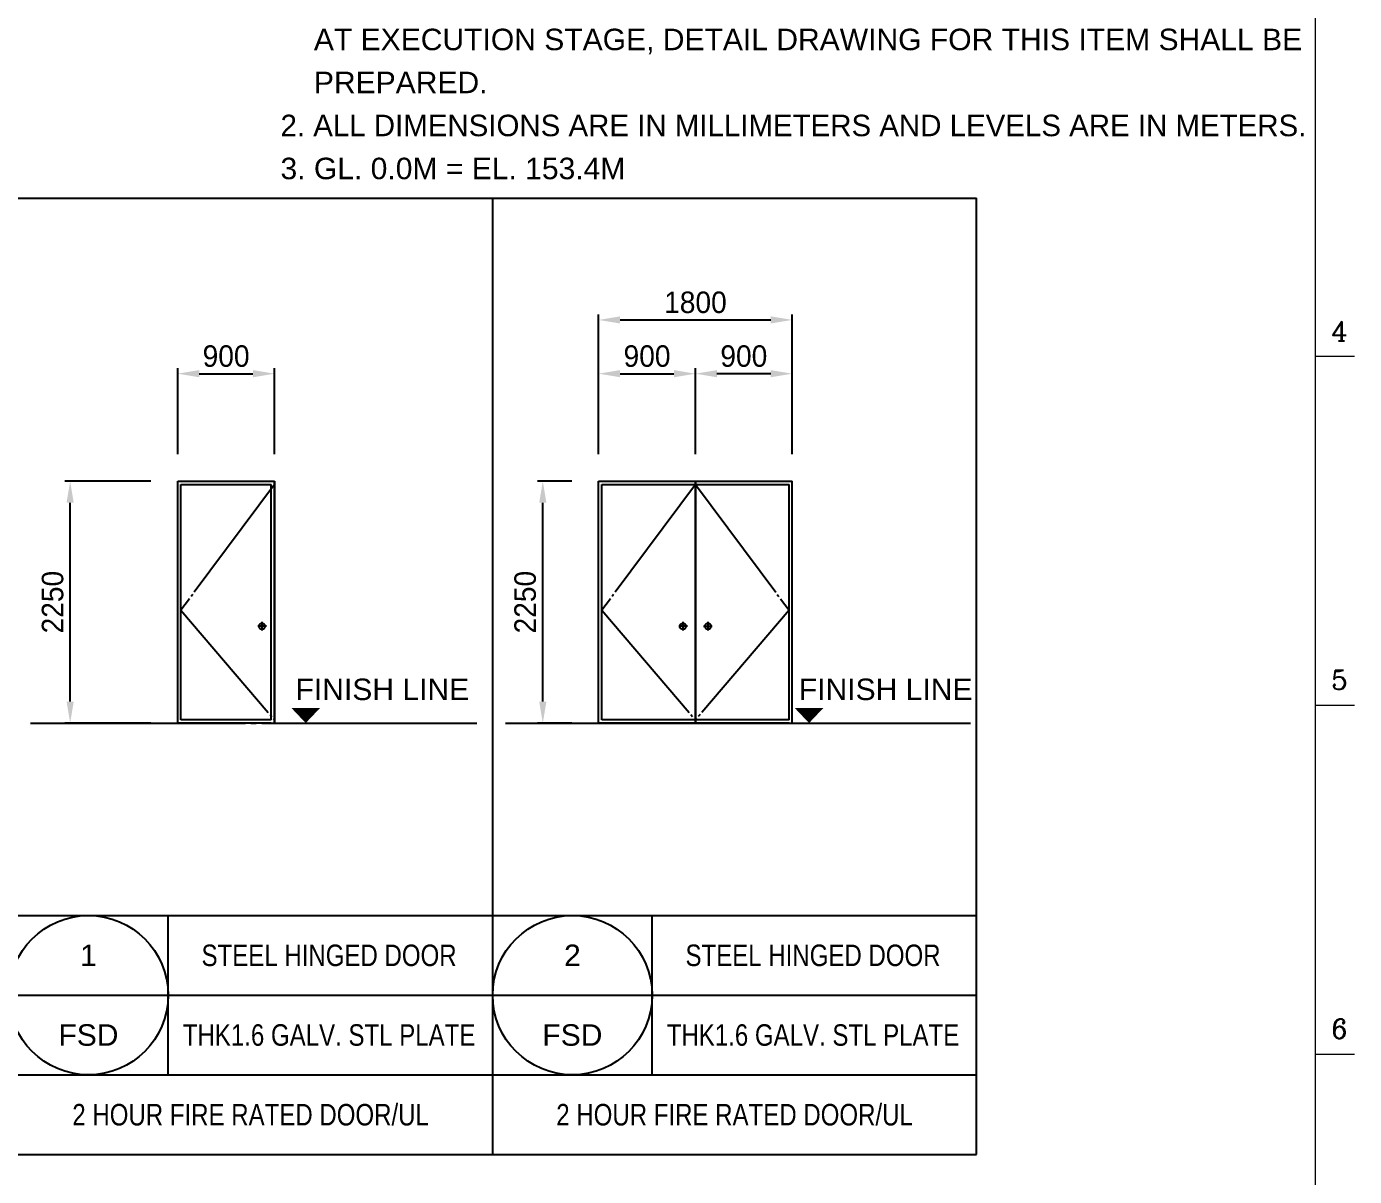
# Model space of a CAD drawing. Header units: millimetres. Extents: x -300 to 383236, y -195106 to -144646.
# Drawn here: x 367358 to 382175, y -170430 to -157595 of the extents above; entities that cross this region are included whole.
import ezdxf
from ezdxf.enums import TextEntityAlignment as Align

# ---------------------------------------------------------------- set-up
doc = ezdxf.new("R2010")
doc.units = ezdxf.units.MM
doc.header["$LTSCALE"] = 60
doc.linetypes.add('CEN', pattern=[53, 50, -1, 1, -1])
doc.linetypes.add('LYR CENTER', pattern=[43, 40, -1, 1, -1])
doc.layers.get('Defpoints').update_dxf_attribs({"color": 140})
for name, color, linetype in [('1', 7, 'Continuous'), ('AA-DWXM-DOOR', 7, 'Continuous'), ('AA-XXXX-CNTL', 1, 'LYR CENTER'), ('AA-XXXX-TABL', 7, 'Continuous'), ('AA-XXXX-TEXT', 3, 'Continuous'), ('C_TEXT_01', 2, 'Continuous'), ('DIM-SCALE', 7, 'Continuous')]:
    doc.layers.add(name, color=color, linetype=linetype)
doc.layers.add('TAN-TIT', color=30, linetype='Continuous', lineweight=0)
doc.styles.add('Arial', font='arial.ttf')
doc.styles.add('COM', font='COMPLEX', dxfattribs={"height": 5})
doc.styles.add('돋움', font='')
doc.styles.get('돋움').set_extended_font_data('Dotum')
doc.dimstyles.new('일반도면_0060', dxfattribs={"dimtxt": 240, "dimasz": 240, "dimexe": 60, "dimexo": 300, "dimgap": 75, "dimtad": 1, "dimdec": 0, "dimzin": 0, "dimdsep": 46, "dimtxsty": '돋움', "dimcen": -300, "dimclrd": 7, "dimclre": 7, "dimclrt": 2, "dimadec": 8, "dimazin": 0, "dimtfac": 1, "dimtdec": 0, "dimtix": 1, "dimtmove": 2, "dimatfit": 3, "dimfxl": 1, "dimtolj": 1, "dimtzin": 0, "dimarcsym": 0})

# ---------------------------------------------------------------- blocks, each defined once
blk = doc.blocks.new('BORDER')
at = {"layer": 'TAN-TIT'}
for p, q in [((232823, 3520), (232823, 164680)), ((232823, 112766), (234266, 112766)), ((232823, 99787), (234266, 99787)), ((232823, 86808), (234266, 86808))]:
    blk.add_line(p, q, dxfattribs=at)
at = {"layer": 'TAN-TIT', "style": 'COM'}
for s, p in [('4', (233400, 113342)), ('5', (233400, 100364)), ('6', (233400, 87385))]:
    blk.add_text(s, height=721, dxfattribs=at).set_placement(p)
blk = doc.blocks.new('*D105')
at = {"layer": 'Defpoints', "color": 0, "transparency": 16777216}
for p in [(367845, -162670), (369045, -162670), (369045, -165370)]:
    blk.add_point(p, dxfattribs=at)
at = {"layer": 'DIM-SCALE', "color": 7, "lineweight": -2, "transparency": 16777216}
for p, q in [((368745, -162670), (367785, -162670)), ((367845, -165130), (367845, -162910)), ((368745, -165370), (367785, -165370))]:
    blk.add_line(p, q, dxfattribs=at)
at = {"layer": 'DIM-SCALE', "color": 7, "transparency": 16777216}
for points in [[(367805, -162910), (367885, -162910), (367845, -162670)], [(367805, -165130), (367885, -165130), (367845, -165370)]]:
    blk.add_solid(points, dxfattribs=at)
at = {"layer": 'DIM-SCALE', "color": 2, "transparency": 16777216, "insert": (367650, -164020), "char_height": 240, "attachment_point": 5, "rotation": 90, "style": '돋움'}
blk.add_mtext('\\A1;2250', dxfattribs=at)
blk = doc.blocks.new('*D106')
at = {"layer": 'Defpoints', "color": 0, "transparency": 16777216}
for p in [(370125, -161470), (369045, -162670), (370125, -162670)]:
    blk.add_point(p, dxfattribs=at)
at = {"layer": 'DIM-SCALE', "color": 7, "lineweight": -2, "transparency": 16777216}
for p, q in [((369045, -162370), (369045, -161410)), ((369285, -161470), (369885, -161470)), ((370125, -162370), (370125, -161410))]:
    blk.add_line(p, q, dxfattribs=at)
at = {"layer": 'DIM-SCALE', "color": 7, "transparency": 16777216}
for points in [[(369285, -161430), (369285, -161510), (369045, -161470)], [(369885, -161430), (369885, -161510), (370125, -161470)]]:
    blk.add_solid(points, dxfattribs=at)
at = {"layer": 'DIM-SCALE', "color": 2, "transparency": 16777216, "insert": (369585, -161275), "char_height": 240, "attachment_point": 5, "style": '돋움'}
blk.add_mtext('\\A1;900', dxfattribs=at)
blk = doc.blocks.new('*D107')
at = {"layer": 'Defpoints', "color": 0, "transparency": 16777216}
for p in [(374822, -161470), (373742, -162670), (374822, -162670)]:
    blk.add_point(p, dxfattribs=at)
at = {"layer": 'DIM-SCALE', "color": 7, "lineweight": -2, "transparency": 16777216}
for p, q in [((373742, -162370), (373742, -161410)), ((373982, -161470), (374582, -161470)), ((374822, -162370), (374822, -161410))]:
    blk.add_line(p, q, dxfattribs=at)
at = {"layer": 'DIM-SCALE', "color": 7, "transparency": 16777216}
for points in [[(373982, -161430), (373982, -161510), (373742, -161470)], [(374582, -161430), (374582, -161510), (374822, -161470)]]:
    blk.add_solid(points, dxfattribs=at)
at = {"layer": 'DIM-SCALE', "color": 2, "transparency": 16777216, "insert": (374282, -161275), "char_height": 240, "attachment_point": 5, "style": '돋움'}
blk.add_mtext('\\A1;900', dxfattribs=at)
blk = doc.blocks.new('*D108')
at = {"layer": 'Defpoints', "color": 0, "transparency": 16777216}
for p in [(373119, -162670), (373742, -162670), (373742, -165370)]:
    blk.add_point(p, dxfattribs=at)
at = {"layer": 'DIM-SCALE', "color": 7, "lineweight": -2, "transparency": 16777216}
for p, q in [((373442, -162670), (373059, -162670)), ((373119, -165130), (373119, -162910)), ((373442, -165370), (373059, -165370))]:
    blk.add_line(p, q, dxfattribs=at)
at = {"layer": 'DIM-SCALE', "color": 7, "transparency": 16777216}
for points in [[(373079, -162910), (373159, -162910), (373119, -162670)], [(373079, -165130), (373159, -165130), (373119, -165370)]]:
    blk.add_solid(points, dxfattribs=at)
at = {"layer": 'DIM-SCALE', "color": 2, "transparency": 16777216, "insert": (372923, -164020), "char_height": 240, "attachment_point": 5, "rotation": 90, "style": '돋움'}
blk.add_mtext('\\A1;2250', dxfattribs=at)
blk = doc.blocks.new('*D109')
at = {"layer": 'Defpoints', "color": 0, "transparency": 16777216}
for p in [(374822, -161470), (374822, -162670), (375902, -162670)]:
    blk.add_point(p, dxfattribs=at)
at = {"layer": 'DIM-SCALE', "color": 7, "lineweight": -2, "transparency": 16777216}
for p, q in [((374822, -162370), (374822, -161410)), ((375662, -161470), (375062, -161470)), ((375902, -162370), (375902, -161410))]:
    blk.add_line(p, q, dxfattribs=at)
at = {"layer": 'DIM-SCALE', "color": 7, "transparency": 16777216}
for points in [[(375062, -161430), (375062, -161510), (374822, -161470)], [(375662, -161430), (375662, -161510), (375902, -161470)]]:
    blk.add_solid(points, dxfattribs=at)
at = {"layer": 'DIM-SCALE', "color": 2, "transparency": 16777216, "insert": (375362, -161275), "char_height": 240, "attachment_point": 5, "style": '돋움'}
blk.add_mtext('\\A1;900', dxfattribs=at)
blk = doc.blocks.new('*D110')
at = {"layer": 'Defpoints', "color": 0, "transparency": 16777216}
for p in [(375902, -160870), (373742, -162670), (375902, -162670)]:
    blk.add_point(p, dxfattribs=at)
at = {"layer": 'DIM-SCALE', "color": 7, "lineweight": -2, "transparency": 16777216}
for p, q in [((373742, -162370), (373742, -160810)), ((373982, -160870), (375662, -160870)), ((375902, -162370), (375902, -160810))]:
    blk.add_line(p, q, dxfattribs=at)
at = {"layer": 'DIM-SCALE', "color": 7, "transparency": 16777216}
for points in [[(373982, -160830), (373982, -160910), (373742, -160870)], [(375662, -160830), (375662, -160910), (375902, -160870)]]:
    blk.add_solid(points, dxfattribs=at)
at = {"layer": 'DIM-SCALE', "color": 2, "transparency": 16777216, "insert": (374822, -160675), "char_height": 240, "attachment_point": 5, "style": '돋움'}
blk.add_mtext('\\A1;1800', dxfattribs=at)

msp = doc.modelspace()

# ---------------------------------------------------------------- linework, layer by layer
at = {"layer": 'AA-DWXM-DOOR'}
for p, q in [((369045.2, -162669.9), (370125.2, -162669.9)), ((369045.2, -165369.9), (369045.2, -162669.9)), ((370125.2, -165369.9), (370125.2, -162669.9)), ((373742.2, -162669.9), (375902.2, -162669.9)), ((373742.2, -165369.9), (373742.2, -162669.9)), ((375902.2, -165369.9), (375902.2, -162669.9)), ((370089.2, -165369.9), (369045.2, -165369.9)), ((370089.2, -165369.9), (369045.2, -165369.9)), ((375866.2, -165369.9), (373742.2, -165369.9)), ((375866.2, -165369.9), (373742.2, -165369.9))]:
    msp.add_line(p, q, dxfattribs=at)
at = {"layer": 'AA-DWXM-DOOR', "color": 4}
for p, q in [((370125.2, -165369.9), (370125.2, -162669.9)), ((370125.2, -162669.9), (370125.2, -165369.9)), ((370125.2, -162669.9), (370125.2, -165369.9)), ((374822.2, -165369.9), (374822.2, -162669.9)), ((374822.2, -162669.9), (374822.2, -165369.9)), ((374822.2, -162669.9), (374822.2, -165369.9)), ((369081.2, -165333.9), (369081.2, -162705.9)), ((369081.2, -162705.9), (370089.2, -162705.9)), ((370089.2, -165333.9), (370089.2, -162705.9)), ((373778.2, -165333.9), (373778.2, -162705.9)), ((373778.2, -162705.9), (375866.2, -162705.9)), ((375866.2, -165333.9), (375866.2, -162705.9)), ((370089.2, -165333.9), (369081.2, -165333.9)), ((375866.2, -165333.9), (373778.2, -165333.9))]:
    msp.add_line(p, q, dxfattribs=at)
at = {"layer": 'AA-DWXM-DOOR', "color": 9}
for p, q in [((370035.7, -164288.4), (369938.3, -164288.4)), ((369985.5, -164238.6), (369985.5, -164338.2)), ((374732.7, -164288.4), (374635.3, -164288.4)), ((374682.5, -164238.6), (374682.5, -164338.2)), ((374911.8, -164288.4), (375009.2, -164288.4)), ((374962, -164238.6), (374962, -164338.2))]:
    msp.add_line(p, q, dxfattribs=at)
at = {"layer": 'AA-DWXM-DOOR', "color": 1, "linetype": 'CEN', "ltscale": 0.5}
for points in [[(370125.2, -162705.9), (369081.2, -164109.9), (370125.2, -165333.9)], [(374822.2, -162705.9), (373778.2, -164109.9), (374822.2, -165333.9)], [(374822.2, -162705.9), (375866.2, -164109.9), (374822.2, -165333.9)]]:
    msp.add_lwpolyline(points, dxfattribs=at)
at = {"layer": 'AA-DWXM-DOOR', "color": 9}
for centre in [(369985.5, -164289.9), (374682.5, -164289.9), (374962, -164289.9)]:
    msp.add_circle(centre, 36, dxfattribs=at)
at = {"layer": 'AA-XXXX-CNTL'}
for p, q in [((367402.2, -165369.9), (372426.8, -165369.9)), ((372701.8, -165369.9), (375978.1, -165369.9)), ((373179.2, -165369.9), (377892.2, -165369.9))]:
    msp.add_line(p, q, dxfattribs=at)
at = {"layer": 'AA-XXXX-TABL'}
for p, q in [((353821.7, -159512.8), (377959.6, -159512.8)), ((372559.6, -170185.8), (372559.6, -159512.8)), ((372559.6, -170185.8), (372559.6, -159512.8)), ((372559.6, -170185.8), (372559.6, -159512.8)), ((372559.6, -170185.8), (372559.6, -159512.8)), ((377959.6, -170185.8), (377959.6, -159512.8)), ((353821.7, -167517.5), (377959.6, -167517.5)), ((368938.4, -169296.3), (368938.4, -167517.5)), ((374338.4, -169296.3), (374338.4, -167517.5)), ((353821.7, -168406.9), (377959.6, -168406.9)), ((353821.7, -169296.3), (377959.6, -169296.3)), ((353821.7, -170185.8), (377959.6, -170185.8))]:
    msp.add_line(p, q, dxfattribs=at)
for centre in [(368049, -168406.9), (373449, -168406.9)]:
    msp.add_circle(centre, 889.4, dxfattribs=at)
at = {"layer": 'AA-XXXX-TEXT', "color": 7}
for points in [[(370473.6, -165369.9, 0, 320, 0), (370473.6, -165200.9, 320, 320, 0)], [(376089.7, -165369.9, 0, 320, 0), (376089.7, -165200.9, 320, 320, 0)]]:
    msp.add_lwpolyline(points, format="xyseb", dxfattribs=at)

# ---------------------------------------------------------------- block references
at = {"layer": '1', "xscale": 0.3, "yscale": 0.3, "zscale": 0.3}
msp.add_blockref('BORDER', (311895.7, -195106.1), dxfattribs=at)

# ---------------------------------------------------------------- texts
at = {"layer": 'AA-XXXX-TEXT', "color": 7, "style": 'Arial'}
for p in [(370359.9, -165113.5), (375976, -165113.5)]:
    msp.add_text('FINISH LINE', height=240, dxfattribs=at).set_placement(p)
for s, p in [('1', (368049, -167962.2)), ('2', (373449, -167962.2)), ('FSD', (368049, -168851.6)), ('FSD', (373449, -168851.6))]:
    msp.add_text(s, height=240, dxfattribs=at).set_placement(p, align=Align.MIDDLE_CENTER)
at = {"layer": 'AA-XXXX-TEXT', "color": 7, "style": 'Arial', "width": 0.8}
for s, p in [('STEEL HINGED DOOR', (370734.1, -167962.2)), ('STEEL HINGED DOOR', (376134.1, -167962.2)), ('THK1.6 GALV. STL PLATE', (370734.1, -168851.6)), ('THK1.6 GALV. STL PLATE', (376134.1, -168851.6)), ('2 HOUR FIRE RATED DOOR/UL', (369858.5, -169741)), ('2 HOUR FIRE RATED DOOR/UL', (375258.5, -169741))]:
    msp.add_text(s, height=240, dxfattribs=at).set_placement(p, align=Align.MIDDLE_CENTER)
at = {"layer": 'C_TEXT_01', "style": 'Arial'}
for s, p in [('    AT EXECUTION STAGE, DETAIL DRAWING FOR THIS ITEM SHALL BE', (370192.1, -157739.4)), ('    PREPARED.', (370192.1, -158219.4)), ('3. GL. 0.0M = EL. 153.4M', (370192.1, -159179.4))]:
    msp.add_text(s, height=240, dxfattribs=at).set_placement(p, align=Align.MIDDLE_LEFT)
at = {"layer": 'C_TEXT_01', "style": 'Arial', "width": 0.98}
msp.add_text('2. ALL DIMENSIONS ARE IN MILLIMETERS AND LEVELS ARE IN METERS.', height=240, dxfattribs=at).set_placement((370192.1, -158699.4), align=Align.MIDDLE_LEFT)

# ---------------------------------------------------------------- dimensions: what is measured, and where the dimension line sits
at = {"layer": 'DIM-SCALE'}
for base, p1, p2, text, picture, middle in [((375902.2, -160869.9), (373742.2, -162669.9), (375902.2, -162669.9), '1800', '*D110', (374822.2, -160674.7)), ((370125.2, -161469.9), (369045.2, -162669.9), (370125.2, -162669.9), '900', '*D106', (369585.2, -161274.7)), ((374822.2, -161469.9), (373742.2, -162669.9), (374822.2, -162669.9), '900', '*D107', (374282.2, -161274.7))]:
    dim = msp.add_linear_dim(base=base, p1=p1, p2=p2, text=text, dimstyle='일반도면_0060', dxfattribs=at)
    dim.commit()
    dim.dimension.update_dxf_attribs({"geometry": picture, "text_midpoint": middle})
for base, p1, p2, angle, text, picture, middle in [((374822.2, -161469.9), (375902.2, -162669.9), (374822.2, -162669.9), 180, '900', '*D109', (375362.2, -161274.7)), ((367845.2, -162669.9), (369045.2, -165369.9), (369045.2, -162669.9), 90, '2250', '*D105', (367650.1, -164019.9)), ((373118.6, -162669.9), (373742.2, -165369.9), (373742.2, -162669.9), 90, '2250', '*D108', (372923.5, -164019.9))]:
    dim = msp.add_linear_dim(base=base, p1=p1, p2=p2, angle=angle, text=text, dimstyle='일반도면_0060', dxfattribs=at)
    dim.commit()
    dim.dimension.update_dxf_attribs({"geometry": picture, "text_midpoint": middle})

doc.saveas('drawing.dxf')
